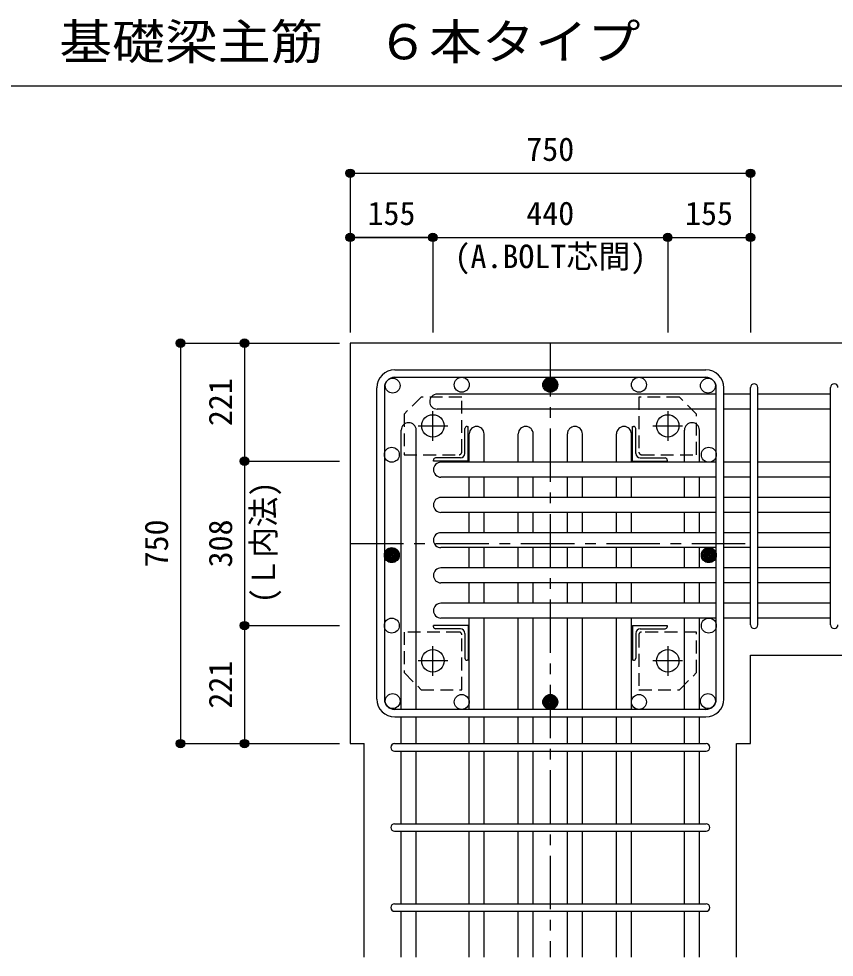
# Model space of a CAD drawing. Units: millimetres at full size, sheet at 1:20. Extents: x -3982 to 3969, y -2797 to 2801.
# Drawn here: x -628 to 900, y -1780 to -22 of the extents above; entities that cross this region are included whole.
import ezdxf
from ezdxf.enums import TextEntityAlignment as Align

# ---------------------------------------------------------------- set-up
doc = ezdxf.new("R2010")
doc.units = ezdxf.units.MM
doc.header["$LTSCALE"] = 20
doc.header["$PDMODE"] = 32
doc.header["$PDSIZE"] = 10
doc.linetypes.add('CHAIN1', pattern=[8, 5, -1, 1, -1])
doc.linetypes.add('DASHED1', pattern=[1.8, 1.2, -0.6])
for name, color, linetype in [('6-1_躯体線', 2, 'Continuous'), ('6-2_A.Bolt_', 4, 'Continuous'), ('6-3_柱型主筋', 4, 'Continuous'), ('6-4_フープ', 7, 'Continuous'), ('6-5_梁主筋', 7, 'Continuous'), ('6-6_S.T.P.', 7, 'Continuous'), ('6-7_文字', 7, 'Continuous'), ('6-9_プレート', 4, 'DASHED1'), ('6-D_寸法', 4, 'Continuous'), ('F-0_枠', 6, 'Continuous')]:
    doc.layers.add(name, color=color, linetype=linetype)
doc.styles.add('ＭＳ ゴシック', font='')
doc.styles.get('ＭＳ ゴシック').set_extended_font_data('MS Gothic')

msp = doc.modelspace()

# ---------------------------------------------------------------- linework, layer by layer
at = {"layer": '6-1_躯体線'}
for p, q in [((1143.29, -629.67), (-6.71, -629.67)), ((-6.71, -629.67), (-6.71, -1379.67)), ((743.29, -1214.17), (1143.29, -1214.17)), ((743.29, -1379.67), (743.29, -1214.17)), ((-6.71, -1379.67), (19.4, -1379.67)), ((19.4, -1779.67), (19.4, -1379.67)), ((717.18, -1779.67), (717.18, -1379.67)), ((717.18, -1379.67), (743.29, -1379.67))]:
    msp.add_line(p, q, dxfattribs=at)
at = {"layer": '6-2_A.Bolt_', "linetype": 'CHAIN1'}
for p, q in [((148.29, -812.37), (148.29, -756.87)), ((588.29, -756.87), (588.29, -812.37)), ((120.49, -784.67), (175.99, -784.67)), ((560.59, -784.67), (616.09, -784.67)), ((148.29, -1252.47), (148.29, -1196.97)), ((588.29, -1196.97), (588.29, -1252.47)), ((175.99, -1224.67), (120.49, -1224.67)), ((616.09, -1224.67), (560.59, -1224.67))]:
    msp.add_line(p, q, dxfattribs=at)
at = {"layer": '6-2_A.Bolt_'}
for p, q in [((208.29, -836.17), (208.29, -789.67)), ((212.29, -785.67), (214.29, -785.67)), ((214.29, -850.67), (214.29, -785.67)), ((522.29, -785.67), (524.29, -785.67)), ((522.29, -850.67), (522.29, -785.67)), ((528.29, -836.17), (528.29, -789.67)), ((149.29, -850.67), (149.29, -848.67)), ((214.29, -850.67), (149.29, -850.67)), ((199.79, -844.67), (153.29, -844.67)), ((522.29, -850.67), (587.29, -850.67)), ((536.79, -844.67), (583.29, -844.67)), ((587.29, -848.67), (587.29, -850.67)), ((214.29, -1158.67), (149.29, -1158.67)), ((149.29, -1160.67), (149.29, -1158.67)), ((214.29, -1158.67), (214.29, -1223.67)), ((522.29, -1158.67), (587.29, -1158.67)), ((522.29, -1158.67), (522.29, -1223.67)), ((587.29, -1158.67), (587.29, -1160.67)), ((199.79, -1164.67), (153.29, -1164.67)), ((208.29, -1173.17), (208.29, -1219.67)), ((528.29, -1173.17), (528.29, -1219.67)), ((536.79, -1164.67), (583.29, -1164.67)), ((214.29, -1223.67), (212.29, -1223.67)), ((524.29, -1223.67), (522.29, -1223.67))]:
    msp.add_line(p, q, dxfattribs=at)
at = {"layer": '6-2_A.Bolt_', "color": 3}
for centre in [(148.29, -784.67), (588.29, -784.67), (148.29, -1224.67), (588.29, -1224.67)]:
    msp.add_circle(centre, 21, dxfattribs=at)
at = {"layer": '6-2_A.Bolt_'}
for centre, radius, start, end in [((212.29, -789.67), 4, 90, 180), ((524.29, -789.67), 4, 0, 90), ((199.79, -836.17), 8.5, 270, 0), ((536.79, -836.17), 8.5, 180, 270), ((153.29, -848.67), 4, 90, 180), ((583.29, -848.67), 4, 0, 90), ((153.29, -1160.67), 4, 180, 270), ((199.79, -1173.17), 8.5, 0, 90), ((536.79, -1173.17), 8.5, 90, 180), ((583.29, -1160.67), 4, 270, 0), ((212.29, -1219.67), 4, 180, 270), ((524.29, -1219.67), 4, 270, 0)]:
    msp.add_arc(centre, radius, start, end, dxfattribs=at)
at = {"layer": '6-3_柱型主筋', "color": 3}
for centre in [(72.9, -709.28), (202.29, -707.67), (368.29, -707.67), (534.29, -707.67), (663.68, -709.28), (71.29, -838.67), (71.29, -838.67), (665.29, -838.67), (71.29, -1026.67), (71.29, -1026.67), (665.29, -1026.67), (665.29, -1026.67), (71.29, -1158.67), (665.29, -1158.67), (72.9, -1300.06), (202.29, -1301.67), (368.29, -1301.67), (534.29, -1301.67), (663.68, -1300.06)]:
    msp.add_circle(centre, 14, dxfattribs=at)
at = {"layer": '6-3_柱型主筋'}
for centre, radius in [((368.29, -707.67), 14), ((368.29, -707.67), 12.6), ((368.29, -707.67), 11.2), ((368.29, -707.67), 9.8), ((368.29, -707.67), 8.4), ((368.29, -707.67), 7), ((368.29, -707.67), 5.6), ((368.29, -707.67), 4.2), ((368.29, -707.67), 2.8), ((368.29, -707.67), 1.4), ((71.29, -1026.67), 14), ((71.29, -1026.67), 12.6), ((71.29, -1026.67), 11.2), ((71.29, -1026.67), 9.8), ((71.29, -1026.67), 8.4), ((665.29, -1026.67), 14), ((665.29, -1026.67), 12.6), ((665.29, -1026.67), 11.2), ((665.29, -1026.67), 9.8), ((665.29, -1026.67), 8.4), ((71.29, -1026.67), 7), ((71.29, -1026.67), 5.6), ((71.29, -1026.67), 4.2), ((71.29, -1026.67), 2.8), ((71.29, -1026.67), 1.4), ((665.29, -1026.67), 7), ((665.29, -1026.67), 5.6), ((665.29, -1026.67), 4.2), ((665.29, -1026.67), 2.8), ((665.29, -1026.67), 1.4), ((368.29, -1301.67), 14), ((368.29, -1301.67), 12.6), ((368.29, -1301.67), 11.2), ((368.29, -1301.67), 9.8), ((368.29, -1301.67), 8.4), ((368.29, -1301.67), 7), ((368.29, -1301.67), 5.6), ((368.29, -1301.67), 4.2), ((368.29, -1301.67), 2.8), ((368.29, -1301.67), 1.4)]:
    msp.add_circle(centre, radius, dxfattribs=at)
at = {"layer": '6-4_フープ'}
for p, q in [((76.79, -679.67), (659.79, -679.67)), ((76.79, -693.67), (659.79, -693.67)), ((43.29, -1296.17), (43.29, -713.17)), ((57.29, -713.17), (57.29, -1296.17)), ((679.29, -1296.17), (679.29, -713.17)), ((693.29, -1296.17), (693.29, -713.17)), ((659.79, -1315.67), (76.79, -1315.67)), ((76.79, -1329.67), (659.79, -1329.67))]:
    msp.add_line(p, q, dxfattribs=at)
for centre, radius, start, end in [((76.79, -713.17), 33.5, 90, 180), ((659.79, -713.17), 33.5, 0, 90), ((76.79, -713.17), 19.5, 90, 180), ((659.79, -713.17), 19.5, 0, 90), ((76.79, -1296.17), 33.5, 180, 270), ((76.79, -1296.17), 19.5, 180, 270), ((659.79, -1296.17), 33.5, 270, 0), ((659.79, -1296.17), 19.5, 270, 0)]:
    msp.add_arc(centre, radius, start, end, dxfattribs=at)
at = {"layer": '6-5_梁主筋'}
for p, q in [((679.29, -725.28), (156.29, -725.28)), ((743.29, -725.28), (693.29, -725.28)), ((893.29, -725.28), (757.29, -725.28)), ((679.29, -753.28), (156.29, -753.28)), ((743.29, -753.28), (693.29, -753.28)), ((893.29, -753.28), (757.29, -753.28)), ((88.9, -1315.67), (88.9, -792.67)), ((116.9, -1315.67), (116.9, -792.67)), ((216.29, -852.67), (216.29, -799.67)), ((244.29, -852.67), (244.29, -799.67)), ((308.29, -852.67), (308.29, -799.67)), ((336.29, -852.67), (336.29, -799.67)), ((400.29, -852.67), (400.29, -799.67)), ((428.29, -852.67), (428.29, -799.67)), ((492.29, -852.67), (492.29, -799.67)), ((520.29, -852.67), (520.29, -799.67)), ((619.68, -852.67), (619.68, -792.67)), ((647.68, -852.67), (647.68, -792.67)), ((679.29, -852.67), (163.29, -852.67)), ((743.29, -852.67), (693.29, -852.67)), ((893.29, -852.67), (757.29, -852.67)), ((679.29, -880.67), (163.29, -880.67)), ((216.29, -918.67), (216.29, -880.67)), ((244.29, -918.67), (244.29, -880.67)), ((308.29, -918.67), (308.29, -880.67)), ((336.29, -918.67), (336.29, -880.67)), ((400.29, -918.67), (400.29, -880.67)), ((428.29, -918.67), (428.29, -880.67)), ((492.29, -918.67), (492.29, -880.67)), ((520.29, -918.67), (520.29, -880.67)), ((619.68, -918.67), (619.68, -880.67)), ((647.68, -918.67), (647.68, -880.67)), ((743.29, -880.67), (693.29, -880.67)), ((893.29, -880.67), (757.29, -880.67)), ((679.29, -918.67), (163.29, -918.67)), ((743.29, -918.67), (693.29, -918.67)), ((893.29, -918.67), (757.29, -918.67)), ((679.29, -946.67), (163.29, -946.67)), ((216.29, -984.67), (216.29, -946.67)), ((244.29, -984.67), (244.29, -946.67)), ((308.29, -984.67), (308.29, -946.67)), ((336.29, -984.67), (336.29, -946.67)), ((400.29, -984.67), (400.29, -946.67)), ((428.29, -984.67), (428.29, -946.67)), ((492.29, -984.67), (492.29, -946.67)), ((520.29, -984.67), (520.29, -946.67)), ((619.68, -984.67), (619.68, -946.67)), ((647.68, -984.67), (647.68, -946.67)), ((743.29, -946.67), (693.29, -946.67)), ((893.29, -946.67), (757.29, -946.67)), ((679.29, -984.67), (163.29, -984.67)), ((743.29, -984.67), (693.29, -984.67)), ((893.29, -984.67), (757.29, -984.67)), ((679.29, -1012.67), (163.29, -1012.67)), ((216.29, -1050.67), (216.29, -1012.67)), ((244.29, -1050.67), (244.29, -1012.67)), ((308.29, -1050.67), (308.29, -1012.67)), ((336.29, -1050.67), (336.29, -1012.67)), ((400.29, -1050.67), (400.29, -1012.67)), ((428.29, -1050.67), (428.29, -1012.67)), ((492.29, -1050.67), (492.29, -1012.67)), ((520.29, -1050.67), (520.29, -1012.67)), ((619.68, -1050.67), (619.68, -1012.67)), ((647.68, -1050.67), (647.68, -1012.67)), ((743.29, -1012.67), (693.29, -1012.67)), ((893.29, -1012.67), (757.29, -1012.67)), ((679.29, -1050.67), (163.29, -1050.67)), ((743.29, -1050.67), (693.29, -1050.67)), ((893.29, -1050.67), (757.29, -1050.67)), ((679.29, -1078.67), (163.29, -1078.67)), ((216.29, -1116.67), (216.29, -1078.67)), ((244.29, -1116.67), (244.29, -1078.67)), ((308.29, -1116.67), (308.29, -1078.67)), ((336.29, -1116.67), (336.29, -1078.67)), ((400.29, -1116.67), (400.29, -1078.67)), ((428.29, -1116.67), (428.29, -1078.67)), ((492.29, -1116.67), (492.29, -1078.67)), ((520.29, -1116.67), (520.29, -1078.67)), ((619.68, -1116.67), (619.68, -1078.67)), ((647.68, -1116.67), (647.68, -1078.67)), ((743.29, -1078.67), (693.29, -1078.67)), ((893.29, -1078.67), (757.29, -1078.67)), ((679.29, -1116.67), (163.29, -1116.67)), ((743.29, -1116.67), (693.29, -1116.67)), ((893.29, -1116.67), (757.29, -1116.67)), ((679.29, -1144.67), (163.29, -1144.67)), ((216.29, -1315.67), (216.29, -1144.67)), ((244.29, -1315.67), (244.29, -1144.67)), ((308.29, -1315.67), (308.29, -1144.67)), ((336.29, -1315.67), (336.29, -1144.67)), ((400.29, -1315.67), (400.29, -1144.67)), ((428.29, -1315.67), (428.29, -1144.67)), ((492.29, -1315.67), (492.29, -1144.67)), ((520.29, -1315.67), (520.29, -1144.67)), ((619.68, -1315.67), (619.68, -1144.67)), ((647.68, -1315.67), (647.68, -1144.67)), ((743.29, -1144.67), (693.29, -1144.67)), ((893.29, -1144.67), (757.29, -1144.67)), ((88.9, -1379.67), (88.9, -1329.67)), ((116.9, -1379.67), (116.9, -1329.67)), ((216.29, -1379.67), (216.29, -1329.67)), ((244.29, -1379.67), (244.29, -1329.67)), ((308.29, -1379.67), (308.29, -1329.67)), ((336.29, -1379.67), (336.29, -1329.67)), ((400.29, -1379.67), (400.29, -1329.67)), ((428.29, -1379.67), (428.29, -1329.67)), ((492.29, -1379.67), (492.29, -1329.67)), ((520.29, -1379.67), (520.29, -1329.67)), ((619.68, -1379.67), (619.68, -1329.67)), ((647.68, -1379.67), (647.68, -1329.67)), ((88.9, -1529.67), (88.9, -1393.67)), ((116.9, -1529.67), (116.9, -1393.67)), ((216.29, -1529.67), (216.29, -1393.67)), ((244.29, -1529.67), (244.29, -1393.67)), ((308.29, -1529.67), (308.29, -1393.67)), ((336.29, -1529.67), (336.29, -1393.67)), ((400.29, -1529.67), (400.29, -1393.67)), ((428.29, -1529.67), (428.29, -1393.67)), ((492.29, -1529.67), (492.29, -1393.67)), ((520.29, -1529.67), (520.29, -1393.67)), ((619.68, -1529.67), (619.68, -1393.67)), ((647.68, -1529.67), (647.68, -1393.67)), ((88.9, -1679.67), (88.9, -1543.67)), ((116.9, -1679.67), (116.9, -1543.67)), ((216.29, -1679.67), (216.29, -1543.67)), ((244.29, -1679.67), (244.29, -1543.67)), ((308.29, -1679.67), (308.29, -1543.67)), ((336.29, -1679.67), (336.29, -1543.67)), ((400.29, -1679.67), (400.29, -1543.67)), ((428.29, -1679.67), (428.29, -1543.67)), ((492.29, -1679.67), (492.29, -1543.67)), ((520.29, -1679.67), (520.29, -1543.67)), ((619.68, -1679.67), (619.68, -1543.67)), ((647.68, -1679.67), (647.68, -1543.67)), ((88.9, -1779.67), (88.9, -1693.67)), ((116.9, -1779.67), (116.9, -1693.67)), ((216.29, -1779.67), (216.29, -1693.67)), ((244.29, -1779.67), (244.29, -1693.67)), ((308.29, -1779.67), (308.29, -1693.67)), ((336.29, -1779.67), (336.29, -1693.67)), ((400.29, -1779.67), (400.29, -1693.67)), ((428.29, -1779.67), (428.29, -1693.67)), ((492.29, -1779.67), (492.29, -1693.67)), ((520.29, -1779.67), (520.29, -1693.67)), ((619.68, -1779.67), (619.68, -1693.67)), ((647.68, -1779.67), (647.68, -1693.67))]:
    msp.add_line(p, q, dxfattribs=at)
for centre, start, end in [((156.29, -739.28), 90, 270), ((102.9, -792.67), 0, 180), ((230.29, -799.67), 0, 180), ((322.29, -799.67), 0, 180), ((414.29, -799.67), 0, 180), ((506.29, -799.67), 0, 180), ((633.68, -792.67), 0, 180), ((163.29, -866.67), 90, 270), ((163.29, -932.67), 90, 270), ((163.29, -998.67), 90, 270), ((163.29, -1064.67), 90, 270), ((163.29, -1130.67), 90, 270)]:
    msp.add_arc(centre, 14, start, end, dxfattribs=at)
at = {"layer": '6-6_S.T.P.'}
for p, q in [((743.29, -1157.17), (743.29, -712.78)), ((757.29, -1157.17), (757.29, -712.78)), ((893.29, -1157.17), (893.29, -712.78)), ((76.4, -1379.67), (660.18, -1379.67)), ((76.4, -1393.67), (660.18, -1393.67)), ((76.4, -1529.67), (660.18, -1529.67)), ((76.4, -1543.67), (660.18, -1543.67)), ((76.4, -1679.67), (660.18, -1679.67)), ((76.4, -1693.67), (660.18, -1693.67))]:
    msp.add_line(p, q, dxfattribs=at)
for centre, start, end in [((750.29, -712.78), 0, 180), ((750.29, -712.78), 0, 180), ((750.29, -712.78), 0, 180), ((750.29, -712.78), 0, 180), ((900.29, -712.78), 0, 180), ((750.29, -1157.17), 180, 0), ((750.29, -1157.17), 180, 0), ((750.29, -1157.17), 180, 0), ((750.29, -1157.17), 180, 0), ((900.29, -1157.17), 180, 0), ((76.4, -1386.67), 90, 270), ((76.4, -1386.67), 90, 270), ((76.4, -1386.67), 90, 270), ((76.4, -1386.67), 90, 270), ((660.18, -1386.67), 270, 90), ((660.18, -1386.67), 270, 90), ((660.18, -1386.67), 270, 90), ((660.18, -1386.67), 270, 90), ((76.4, -1536.67), 90, 270), ((660.18, -1536.67), 270, 90), ((76.4, -1686.67), 90, 270), ((660.18, -1686.67), 270, 90)]:
    msp.add_arc(centre, 7, start, end, dxfattribs=at)
at = {"layer": '6-9_プレート'}
for p, q in [((126.29, -730.67), (94.29, -762.67)), ((202.29, -730.67), (126.29, -730.67)), ((202.29, -833.67), (202.29, -730.67)), ((534.29, -730.67), (534.29, -833.67)), ((610.29, -730.67), (534.29, -730.67)), ((642.29, -762.67), (610.29, -730.67)), ((94.29, -762.67), (94.29, -838.67)), ((642.29, -838.67), (642.29, -762.67)), ((94.29, -838.67), (197.29, -838.67)), ((539.29, -838.67), (642.29, -838.67)), ((94.29, -1170.67), (94.29, -1246.67)), ((197.29, -1170.67), (94.29, -1170.67)), ((202.29, -1278.67), (202.29, -1175.67)), ((534.29, -1175.67), (534.29, -1278.67)), ((642.29, -1170.67), (539.29, -1170.67)), ((642.29, -1246.67), (642.29, -1170.67)), ((94.29, -1246.67), (126.29, -1278.67)), ((610.29, -1278.67), (642.29, -1246.67)), ((126.29, -1278.67), (202.29, -1278.67)), ((534.29, -1278.67), (610.29, -1278.67))]:
    msp.add_line(p, q, dxfattribs=at)
for centre, start, end in [((197.29, -833.67), 270, 0), ((539.29, -833.67), 180, 270), ((197.29, -1175.67), 0, 90), ((539.29, -1175.67), 90, 180)]:
    msp.add_arc(centre, 5, start, end, dxfattribs=at)
at = {"layer": '6-D_寸法'}
for p, q in [((-6.71, -311.65), (-6.71, -431.65)), ((-6.71, -311.65), (-6.71, -431.65)), ((-6.71, -311.65), (743.29, -311.65)), ((-6.71, -431.65), (-6.71, -609.67)), ((-6.71, -431.65), (-6.71, -609.67)), ((-6.71, -431.65), (-6.71, -609.67)), ((-6.71, -431.65), (-6.71, -609.67)), ((148.29, -431.65), (148.29, -609.67)), ((148.29, -431.65), (588.29, -431.65)), ((588.29, -431.65), (588.29, -609.67)), ((743.29, -431.65), (743.29, -609.67)), ((743.29, -431.65), (743.29, -609.67)), ((-324.74, -629.67), (-204.74, -629.67)), ((-324.74, -629.67), (-324.74, -1379.67)), ((-204.74, -629.67), (-26.71, -629.67)), ((-204.74, -629.67), (-26.71, -629.67)), ((-204.74, -629.67), (-26.71, -629.67)), ((-204.74, -629.67), (-26.71, -629.67)), ((-204.74, -629.67), (-26.71, -629.67)), ((-204.74, -629.67), (-204.74, -850.67)), ((-204.74, -629.67), (-26.71, -629.67)), ((-204.74, -850.67), (-26.71, -850.67)), ((-204.74, -850.67), (-204.74, -1158.67)), ((-204.74, -1158.67), (-26.71, -1158.67)), ((-324.74, -1379.67), (-204.74, -1379.67)), ((-204.74, -1379.67), (-26.71, -1379.67)), ((-204.74, -1379.67), (-26.71, -1379.67)), ((-204.74, -1379.67), (-26.71, -1379.67)), ((-204.74, -1379.67), (-26.71, -1379.67)), ((-204.74, -1379.67), (-26.71, -1379.67))]:
    msp.add_line(p, q, dxfattribs=at)
at = {"layer": '6-D_寸法', "linetype": 'CHAIN1'}
for p, q in [((368.29, -629.67), (368.29, -1779.67)), ((-6.71, -1004.67), (743.29, -1004.67))]:
    msp.add_line(p, q, dxfattribs=at)
at = {"layer": '6-D_寸法'}
for points in [[(743.29, -311.65), (743.29, -431.65), (743.29, -609.67)], [(148.29, -431.65), (-6.71, -431.65), (148.29, -431.65)], [(588.29, -431.65), (743.29, -431.65), (743.29, -609.67)], [(-204.74, -1158.67), (-204.74, -1379.67), (-26.71, -1379.67)], [(-324.74, -1379.67), (-204.74, -1379.67), (-26.71, -1379.67)], [(-324.74, -1379.67), (-204.74, -1379.67), (-26.71, -1379.67)]]:
    msp.add_lwpolyline(points, dxfattribs=at)
for centre, radius in [((-6.71, -311.65), 8), ((-6.71, -311.65), 7.2), ((-6.71, -311.65), 6.4), ((-6.71, -311.65), 5.6), ((-6.71, -311.65), 4.8), ((-6.71, -311.65), 4), ((-6.71, -311.65), 3.2), ((-6.71, -311.65), 2.4), ((-6.71, -311.65), 1.6), ((-6.71, -311.65), 0.8), ((743.29, -311.65), 8), ((743.29, -311.65), 7.2), ((743.29, -311.65), 6.4), ((743.29, -311.65), 5.6), ((743.29, -311.65), 4.8), ((743.29, -311.65), 4), ((743.29, -311.65), 3.2), ((743.29, -311.65), 2.4), ((743.29, -311.65), 1.6), ((743.29, -311.65), 0.8), ((-6.71, -431.65), 8), ((-6.71, -431.65), 7.2), ((-6.71, -431.65), 6.4), ((-6.71, -431.65), 5.6), ((-6.71, -431.65), 4.8), ((-6.71, -431.65), 4), ((-6.71, -431.65), 3.2), ((-6.71, -431.65), 2.4), ((-6.71, -431.65), 1.6), ((-6.71, -431.65), 0.8), ((148.29, -431.65), 8), ((148.29, -431.65), 7.2), ((148.29, -431.65), 6.4), ((148.29, -431.65), 5.6), ((148.29, -431.65), 4.8), ((148.29, -431.65), 4), ((148.29, -431.65), 3.2), ((148.29, -431.65), 2.4), ((148.29, -431.65), 1.6), ((148.29, -431.65), 0.8), ((588.29, -431.65), 8), ((588.29, -431.65), 7.2), ((588.29, -431.65), 6.4), ((588.29, -431.65), 5.6), ((588.29, -431.65), 4.8), ((588.29, -431.65), 4), ((588.29, -431.65), 3.2), ((588.29, -431.65), 2.4), ((588.29, -431.65), 1.6), ((588.29, -431.65), 0.8), ((743.29, -431.65), 8), ((743.29, -431.65), 7.2), ((743.29, -431.65), 6.4), ((743.29, -431.65), 5.6), ((743.29, -431.65), 4.8), ((743.29, -431.65), 4), ((743.29, -431.65), 3.2), ((743.29, -431.65), 2.4), ((743.29, -431.65), 1.6), ((743.29, -431.65), 0.8), ((-324.74, -629.67), 8), ((-324.74, -629.67), 7.2), ((-324.74, -629.67), 6.4), ((-324.74, -629.67), 5.6), ((-324.74, -629.67), 4.8), ((-324.74, -629.67), 4), ((-324.74, -629.67), 3.2), ((-324.74, -629.67), 2.4), ((-324.74, -629.67), 1.6), ((-324.74, -629.67), 0.8), ((-204.74, -629.67), 8), ((-204.74, -629.67), 7.2), ((-204.74, -629.67), 6.4), ((-204.74, -629.67), 5.6), ((-204.74, -629.67), 4.8), ((-204.74, -629.67), 4), ((-204.74, -629.67), 3.2), ((-204.74, -629.67), 2.4), ((-204.74, -629.67), 1.6), ((-204.74, -629.67), 0.8), ((-204.74, -850.67), 8), ((-204.74, -850.67), 7.2), ((-204.74, -850.67), 6.4), ((-204.74, -850.67), 5.6), ((-204.74, -850.67), 4.8), ((-204.74, -850.67), 4), ((-204.74, -850.67), 3.2), ((-204.74, -850.67), 2.4), ((-204.74, -850.67), 1.6), ((-204.74, -850.67), 0.8), ((-204.74, -1158.67), 8), ((-204.74, -1158.67), 7.2), ((-204.74, -1158.67), 6.4), ((-204.74, -1158.67), 5.6), ((-204.74, -1158.67), 4.8), ((-204.74, -1158.67), 4), ((-204.74, -1158.67), 3.2), ((-204.74, -1158.67), 2.4), ((-204.74, -1158.67), 1.6), ((-204.74, -1158.67), 0.8), ((-324.74, -1379.67), 8), ((-324.74, -1379.67), 7.2), ((-324.74, -1379.67), 6.4), ((-324.74, -1379.67), 5.6), ((-324.74, -1379.67), 4.8), ((-324.74, -1379.67), 4), ((-324.74, -1379.67), 3.2), ((-324.74, -1379.67), 2.4), ((-324.74, -1379.67), 1.6), ((-324.74, -1379.67), 0.8), ((-204.74, -1379.67), 8), ((-204.74, -1379.67), 7.2), ((-204.74, -1379.67), 6.4), ((-204.74, -1379.67), 5.6), ((-204.74, -1379.67), 4.8), ((-204.74, -1379.67), 4), ((-204.74, -1379.67), 3.2), ((-204.74, -1379.67), 2.4), ((-204.74, -1379.67), 1.6), ((-204.74, -1379.67), 0.8)]:
    msp.add_circle(centre, radius, dxfattribs=at)
at = {"layer": '6-D_寸法', "color": 7}
for p in [(-6.71, -311.65), (743.29, -311.65), (-6.71, -431.65), (148.29, -431.65), (588.29, -431.65), (743.29, -431.65), (-324.74, -629.67), (-204.74, -629.67), (-204.74, -850.67), (-204.74, -1158.67), (-324.74, -1379.67), (-204.74, -1379.67)]:
    msp.add_point(p, dxfattribs=at)
at = {"layer": 'F-0_枠', "color": 2}
msp.add_line((-3981.92, -148.03), (2482.4, -148.03), dxfattribs=at)

# ---------------------------------------------------------------- texts
at = {"layer": '6-7_文字', "color": 2, "style": 'ＭＳ ゴシック', "width": 1.1}
msp.add_text('\u3000\u3000基礎梁主筋\u3000６本タイプ', height=65.98, dxfattribs=at).set_placement((-749.76, -118.03), align=Align.BOTTOM_LEFT)
at = {"layer": '6-7_文字', "color": 4, "style": 'ＭＳ ゴシック'}
msp.add_text('(A.BOLT芯間)', height=43.99, dxfattribs=at).set_placement((188.82, -502.42), align=Align.BOTTOM_LEFT)
at = {"layer": '6-D_寸法', "style": 'ＭＳ ゴシック'}
for s, p in [('750', (323.29, -301.65)), ('155', (25.79, -421.65)), ('440', (323.29, -421.65)), ('155', (620.79, -421.65))]:
    msp.add_text(s, height=43.99, dxfattribs=at).set_placement(p, align=Align.BOTTOM_LEFT)
for s, p in [('221', (-214.74, -785.17)), ('750', (-334.74, -1049.67)), ('308', (-214.74, -1049.67)), ('221', (-214.74, -1314.17))]:
    msp.add_text(s, height=43.99, rotation=90, dxfattribs=at).set_placement(p, align=Align.BOTTOM_LEFT)
at = {"layer": '6-D_寸法', "style": 'ＭＳ ゴシック', "width": 0.95}
msp.add_text('(Ｌ内法)', height=43.99, rotation=90, dxfattribs=at).set_placement((-134.25, -1116.77), align=Align.BOTTOM_LEFT)

doc.saveas('drawing.dxf')
